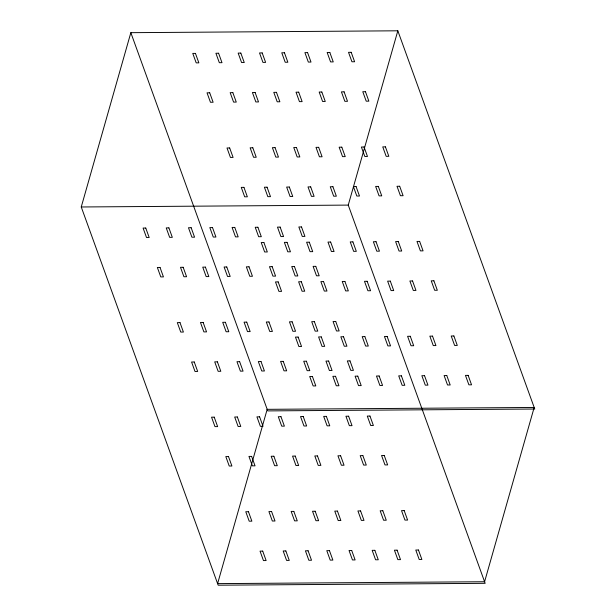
<?xml version="1.0" encoding="UTF-8"?>
<svg xmlns="http://www.w3.org/2000/svg" width="616" height="616" viewBox="0 0 616 616"><rect width="100%" height="100%" fill="white"/><g stroke="black" fill="none" stroke-linecap="round" stroke-linejoin="round"><path stroke-width="0.92" d="M397.828 30.8L348.248 205.097L485.162 583.321L218.172 585.2L81.25 206.976L130.838 32.679L397.828 30.8L534.75 409.024L267.752 410.903L130.838 32.679M81.25 206.976L348.248 205.097M267.182 409.332L217.602 583.622L484.592 581.743L534.18 407.453L267.182 409.332M195.441 53.399L192.769 53.415L196.196 62.871L198.86 62.855L195.441 53.399M218.58 53.23L215.908 53.253L219.335 62.709L221.999 62.686L218.58 53.23M240.825 53.076L238.161 53.092L241.58 62.547L244.252 62.532L240.825 53.076M262.185 52.93L259.521 52.945L262.94 62.401L265.611 62.385L262.185 52.93M284.438 52.768L281.766 52.791L285.193 62.247L287.857 62.224L284.438 52.768M307.577 52.606L304.905 52.622L308.331 62.077L311.003 62.062L307.577 52.606M329.83 52.452L327.158 52.468L330.576 61.923L333.248 61.908L329.83 52.452M351.189 52.298L348.517 52.322L351.936 61.777L354.608 61.754L351.189 52.298M209.702 92.793L207.03 92.816L210.456 102.271L213.128 102.248L209.702 92.793M232.84 92.631L230.168 92.654L233.595 102.11L236.267 102.087L232.84 92.631M255.093 92.477L252.421 92.492L255.84 101.948L258.512 101.933L255.093 92.477M276.453 92.323L273.781 92.346L277.2 101.802L279.872 101.779L276.453 92.323M298.698 92.169L296.026 92.184L299.453 101.64L302.125 101.625L298.698 92.169M321.837 92.007L319.173 92.023L322.591 101.478L325.263 101.463L321.837 92.007M344.09 91.846L341.418 91.869L344.845 101.324L347.509 101.301L344.09 91.846M365.45 91.699L362.778 91.715L366.204 101.17L368.869 101.155L365.45 91.699M229.668 147.956L226.996 147.971L230.423 157.427L233.094 157.411L229.668 147.956M252.806 147.786L250.135 147.809L253.561 157.265L256.233 157.242L252.806 147.786M275.059 147.632L272.387 147.655L275.814 157.111L278.478 157.088L275.059 147.632M296.419 147.486L293.747 147.501L297.174 156.957L299.838 156.941L296.419 147.486M318.665 147.324L316 147.347L319.419 156.803L322.091 156.78L318.665 147.324M341.803 147.162L339.139 147.186L342.558 156.641L345.23 156.618L341.803 147.162M364.056 147.008L361.384 147.024L364.811 156.479L367.475 156.464L364.056 147.008M385.416 146.854L382.744 146.877L386.17 156.333L388.835 156.31L385.416 146.854M243.928 187.349L241.264 187.372L244.683 196.827L247.355 196.804L243.928 187.349M267.067 187.187L264.403 187.21L267.821 196.666L270.493 196.643L267.067 187.187M289.32 187.033L286.648 187.048L290.074 196.504L292.746 196.489L289.32 187.033M310.68 186.879L308.008 186.902L311.434 196.358L314.098 196.335L310.68 186.879M332.925 186.725L330.261 186.74L333.68 196.196L336.351 196.181L332.925 186.725M356.071 186.563L353.399 186.579L356.818 196.034L359.49 196.019L356.071 186.563M378.316 186.402L375.645 186.425L379.071 195.88L381.743 195.857L378.316 186.402M399.676 186.255L397.004 186.271L400.431 195.726L403.103 195.711L399.676 186.255M145.761 228.043L143.089 228.059L146.508 237.514L149.18 237.499L145.761 228.043M168.899 227.874L166.228 227.897L169.646 237.352L172.318 237.329L168.899 227.874M191.145 227.72L188.473 227.735L191.899 237.191L194.571 237.175L191.145 227.72M212.505 227.574L209.833 227.589L213.259 237.045L215.931 237.029L212.505 227.574M234.758 227.412L232.086 227.435L235.512 236.89L238.176 236.867L234.758 227.412M257.896 227.25L255.224 227.265L258.651 236.721L261.315 236.706L257.896 227.25M280.141 227.096L277.477 227.112L280.896 236.567L283.568 236.552L280.141 227.096M301.501 226.942L298.837 226.965L302.256 236.421L304.928 236.398L301.501 226.942M263.894 242.511L261.23 242.527L264.649 251.983L267.321 251.967L263.894 242.511M287.041 242.342L284.369 242.365L287.788 251.821L290.459 251.798L287.041 242.342M309.286 242.188L306.614 242.211L310.041 251.667L312.712 251.644L309.286 242.188M330.646 242.042L327.974 242.057L331.4 251.513L334.072 251.497L330.646 242.042M352.899 241.88L350.227 241.903L353.646 251.359L356.317 251.336L352.899 241.88M376.037 241.718L373.365 241.742L376.792 251.197L379.456 251.174L376.037 241.718M398.283 241.564L395.618 241.58L399.037 251.035L401.709 251.02L398.283 241.564M419.642 241.41L416.978 241.434L420.397 250.889L423.069 250.866L419.642 241.41M160.021 267.436L157.35 267.46L160.776 276.915L163.44 276.892L160.021 267.436M183.16 267.275L180.488 267.298L183.915 276.753L186.579 276.73L183.16 267.275M205.405 267.121L202.741 267.136L206.16 276.592L208.832 276.576L205.405 267.121M226.765 266.967L224.101 266.99L227.52 276.445L230.191 276.422L226.765 266.967M249.018 266.813L246.346 266.828L249.773 276.284L252.445 276.268L249.018 266.813M272.156 266.651L269.485 266.666L272.911 276.122L275.583 276.107L272.156 266.651M294.41 266.489L291.738 266.512L295.156 275.968L297.828 275.945L294.41 266.489M315.769 266.343L313.097 266.358L316.516 275.814L319.188 275.799L315.769 266.343M278.163 281.905L275.491 281.928L278.909 291.383L281.581 291.36L278.163 281.905M301.301 281.743L298.629 281.766L302.056 291.222L304.72 291.199L301.301 281.743M323.546 281.589L320.882 281.604L324.301 291.06L326.973 291.045L323.546 281.589M344.906 281.435L342.242 281.458L345.661 290.914L348.333 290.891L344.906 281.435M367.159 281.281L364.487 281.296L367.914 290.752L370.578 290.737L367.159 281.281M390.298 281.119L387.626 281.135L391.052 290.59L393.716 290.575L390.298 281.119M412.543 280.958L409.879 280.981L413.298 290.436L415.969 290.421L412.543 280.958M433.903 280.811L431.238 280.827L434.657 290.282L437.329 290.267L433.903 280.811M179.988 322.599L177.316 322.615L180.742 332.07L183.406 332.055L179.988 322.599M203.126 322.43L200.454 322.453L203.881 331.909L206.553 331.885L203.126 322.43M225.379 322.276L222.707 322.299L226.126 331.755L228.798 331.731L225.379 322.276M246.739 322.13L244.067 322.145L247.486 331.601L250.158 331.585L246.739 322.13M268.984 321.968L266.312 321.991L269.739 331.447L272.411 331.423L268.984 321.968M292.123 321.806L289.451 321.829L292.877 331.285L295.549 331.262L292.123 321.806M314.376 321.652L311.704 321.668L315.13 331.123L317.794 331.108L314.376 321.652M335.735 321.498L333.064 321.521L336.49 330.977L339.154 330.954L335.735 321.498M298.129 337.067L295.457 337.083L298.883 346.538L301.547 346.523L298.129 337.067M321.267 336.906L318.595 336.921L322.022 346.377L324.686 346.361L321.267 336.906M343.512 336.744L340.848 336.767L344.267 346.223L346.939 346.2L343.512 336.744M364.872 336.598L362.208 336.613L365.627 346.069L368.299 346.053L364.872 336.598M387.125 336.436L384.453 336.459L387.88 345.915L390.544 345.892L387.125 336.436M410.264 336.274L407.592 336.298L411.018 345.753L413.69 345.73L410.264 336.274M432.517 336.12L429.845 336.136L433.264 345.591L435.935 345.576L432.517 336.12M453.877 335.966L451.205 335.99L454.623 345.445L457.295 345.422L453.877 335.966M194.248 361.992L191.576 362.015L195.002 371.471L197.674 371.448L194.248 361.992M217.386 361.831L214.715 361.854L218.141 371.309L220.813 371.286L217.386 361.831M239.639 361.677L236.968 361.692L240.394 371.148L243.058 371.132L239.639 361.677M260.999 361.523L258.327 361.546L261.754 371.001L264.418 370.978L260.999 361.523M283.245 361.369L280.58 361.384L283.999 370.84L286.671 370.824L283.245 361.369M306.383 361.207L303.719 361.222L307.138 370.678L309.81 370.663L306.383 361.207M328.636 361.045L325.964 361.068L329.391 370.524L332.055 370.501L328.636 361.045M349.996 360.899L347.324 360.914L350.75 370.37L353.415 370.355L349.996 360.899M312.389 376.461L309.717 376.484L313.144 385.939L315.808 385.916L312.389 376.461M335.528 376.299L332.856 376.322L336.282 385.778L338.954 385.755L335.528 376.299M357.781 376.145L355.109 376.16L358.527 385.616L361.199 385.601L357.781 376.145M379.14 375.991L376.468 376.014L379.887 385.47L382.559 385.447L379.14 375.991M401.386 375.837L398.714 375.852L402.14 385.308L404.812 385.293L401.386 375.837M424.524 375.675L421.86 375.691L425.279 385.146L427.951 385.131L424.524 375.675M446.777 375.521L444.105 375.537L447.532 384.992L450.196 384.977L446.777 375.521M468.137 375.367L465.465 375.383L468.892 384.838L471.556 384.823L468.137 375.367M214.214 417.155L211.542 417.171L214.969 426.626L217.64 426.611L214.214 417.155M237.352 416.986L234.688 417.009L238.107 426.465L240.779 426.441L237.352 416.986M259.606 416.832L256.934 416.855L260.36 426.31L263.024 426.287L259.606 416.832M280.965 416.685L278.293 416.701L281.72 426.157L284.384 426.141L280.965 416.685M303.211 416.524L300.546 416.547L303.965 426.002L306.637 425.979L303.211 416.524M326.357 416.362L323.685 416.385L327.104 425.841L329.776 425.818L326.357 416.362M348.602 416.208L345.93 416.224L349.357 425.679L352.029 425.664L348.602 416.208M369.962 416.054L367.29 416.077L370.716 425.533L373.388 425.51L369.962 416.054M228.474 456.548L225.81 456.572L229.229 466.027L231.901 466.004L228.474 456.548M251.621 456.387L248.949 456.41L252.368 465.865L255.039 465.842L251.621 456.387M273.866 456.233L271.194 456.248L274.62 465.704L277.292 465.688L273.866 456.233M295.226 456.079L292.554 456.102L295.98 465.557L298.652 465.534L295.226 456.079M317.479 455.925L314.807 455.94L318.226 465.396L320.897 465.38L317.479 455.925M340.617 455.763L337.945 455.778L341.372 465.234L344.036 465.219L340.617 455.763M362.863 455.601L360.198 455.624L363.617 465.08L366.289 465.065L362.863 455.601M384.222 455.455L381.558 455.47L384.977 464.926L387.649 464.911L384.222 455.455M248.448 511.711L245.776 511.727L249.195 521.182L251.867 521.167L248.448 511.711M271.587 511.55L268.915 511.565L272.334 521.02L275.005 521.005L271.587 511.55M293.832 511.388L291.16 511.411L294.587 520.867L297.259 520.843L293.832 511.388M315.192 511.242L312.52 511.257L315.946 520.712L318.618 520.697L315.192 511.242M337.445 511.08L334.773 511.103L338.192 520.558L340.864 520.535L337.445 511.08M360.583 510.918L357.911 510.941L361.338 520.397L364.002 520.374L360.583 510.918M382.829 510.764L380.164 510.78L383.583 520.235L386.255 520.22L382.829 510.764M404.188 510.61L401.524 510.633L404.943 520.089L407.615 520.066L404.188 510.61M262.709 551.104L260.037 551.128L263.463 560.583L266.127 560.56L262.709 551.104M285.847 550.943L283.175 550.966L286.602 560.421L289.266 560.398L285.847 550.943M308.092 550.789L305.428 550.804L308.847 560.26L311.519 560.244L308.092 550.789M329.452 550.635L326.788 550.658L330.207 560.113L332.879 560.09L329.452 550.635M351.705 550.481L349.033 550.496L352.46 559.952L355.124 559.936L351.705 550.481M374.844 550.319L372.172 550.334L375.598 559.79L378.27 559.775L374.844 550.319M397.097 550.165L394.425 550.18L397.844 559.636L400.515 559.621L397.097 550.165M418.457 550.011L415.785 550.026L419.203 559.482L421.875 559.467L418.457 550.011"/></g></svg>
